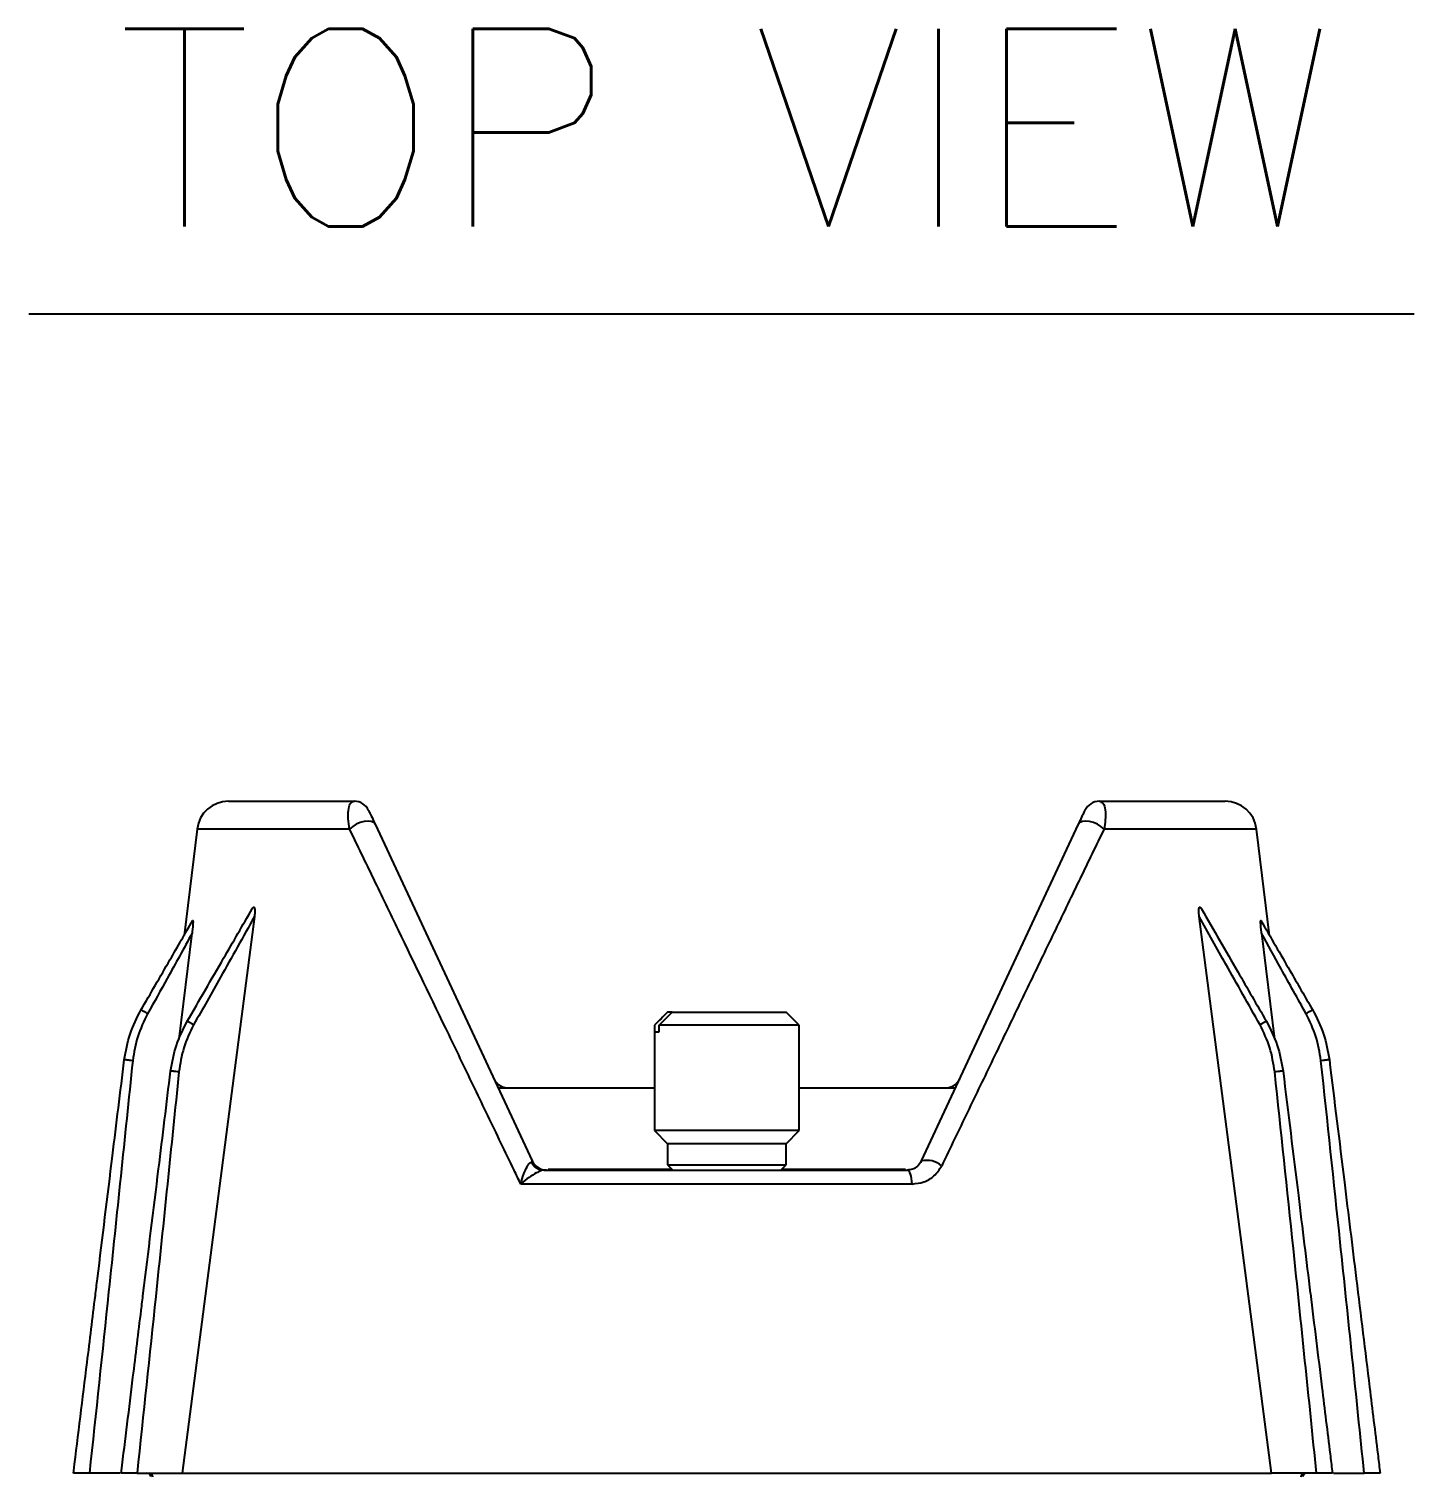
# Model space of a CAD drawing. Extents: x 7 to 135, y 3 to 97.
# Drawn here: x 54.55 to 59.8, y 90.3 to 95.78 of the extents above; entities that cross this region are included whole.
import ezdxf
from ezdxf.enums import TextEntityAlignment as Align

# ---------------------------------------------------------------- set-up
doc = ezdxf.new("R2010")
doc.units = 0
doc.header["$MEASUREMENT"] = 0
doc.layers.add('OBJECT', color=7, linetype='CONTINUOUS')
doc.styles.get("Standard").update_dxf_attribs({"font": 'SIMPLEX'})

msp = doc.modelspace()

# ---------------------------------------------------------------- linework, layer by layer
at = {"layer": 'OBJECT', "color": 1}
msp.add_line((54.5484, 94.6999), (59.8039, 94.6999), dxfattribs=at)
at = {"layer": 'OBJECT'}
for p, q in [((55.3056, 92.8499), (55.7831, 92.8499)), ((58.6096, 92.8499), (59.0871, 92.8499)), ((55.1865, 92.7445), (55.1369, 92.3402)), ((55.7653, 92.7445), (55.1865, 92.7445)), ((55.8621, 92.7626), (56.458, 91.4846)), ((57.9347, 91.4846), (58.5306, 92.7626)), ((59.2062, 92.7445), (58.6274, 92.7445)), ((59.2558, 92.3402), (59.2062, 92.7445)), ((55.4039, 92.4119), (55.1302, 90.2999)), ((59.2625, 90.2999), (58.9888, 92.4119)), ((55.1185, 91.9467), (55.1674, 92.3489)), ((59.2253, 92.3489), (59.2742, 91.9467)), ((56.9714, 92.0499), (56.9214, 91.9999)), ((56.9396, 91.9999), (56.9888, 92.0499)), ((56.9714, 92.0499), (56.9718, 92.0499)), ((56.9888, 92.0499), (56.9718, 92.0499)), ((56.9888, 92.0499), (57.4214, 92.0499)), ((57.4714, 91.9999), (57.4214, 92.0499)), ((56.9214, 91.9999), (56.9214, 91.5999)), ((56.9225, 91.9999), (56.9214, 91.9999)), ((56.9225, 91.9999), (56.9225, 91.9749)), ((56.9396, 91.9749), (56.9396, 91.9999)), ((57.4714, 91.9999), (56.9396, 91.9999)), ((57.4714, 91.5999), (57.4714, 91.9999)), ((56.9225, 91.9749), (56.9396, 91.9749)), ((56.3287, 91.7619), (56.9214, 91.7619)), ((57.4714, 91.7619), (58.064, 91.7619)), ((56.9214, 91.5999), (56.9714, 91.5499)), ((56.9285, 91.5999), (56.9214, 91.5999)), ((57.4714, 91.5999), (56.9285, 91.5999)), ((57.4214, 91.5499), (57.4714, 91.5999)), ((56.9714, 91.5499), (56.9714, 91.4699)), ((56.9772, 91.5499), (56.9714, 91.5499)), ((57.4214, 91.5499), (56.9772, 91.5499)), ((57.4214, 91.4699), (57.4214, 91.5499)), ((56.5025, 91.4499), (57.8803, 91.4499)), ((56.5182, 91.4534), (56.9878, 91.4534)), ((56.9714, 91.4699), (56.9914, 91.4499)), ((56.9714, 91.4699), (57.4214, 91.4699)), ((57.4014, 91.4499), (57.4214, 91.4699)), ((57.4049, 91.4534), (57.8744, 91.4534)), ((57.8996, 91.3972), (56.4146, 91.3972)), ((54.8951, 90.2999), (54.7781, 90.2999)), ((54.9589, 90.2999), (55.1302, 90.2999)), ((55.1302, 90.2999), (59.2625, 90.2999)), ((59.4338, 90.2999), (59.2625, 90.2999)), ((59.4975, 90.2999), (59.6146, 90.2999))]:
    msp.add_line(p, q, dxfattribs=at)
at = {"layer": 'OBJECT', "flags": 128}
for points in [[(55.8621, 92.7626), (55.8565, 92.7691), (55.8473, 92.7732), (55.8352, 92.7747), (55.8209, 92.7733), (55.8057, 92.7692), (55.7906, 92.7627), (55.7768, 92.7542), (55.7653, 92.7445)], [(58.6274, 92.7445), (58.6159, 92.7542), (58.6021, 92.7627), (58.587, 92.7692), (58.5718, 92.7733), (58.5576, 92.7747), (58.5454, 92.7732), (58.5362, 92.7691), (58.5306, 92.7626)], [(57.8996, 91.3972), (57.8988, 91.4078), (57.8975, 91.4179), (57.8956, 91.427), (57.8932, 91.4349), (57.8903, 91.4413), (57.8872, 91.446), (57.8838, 91.4489), (57.8803, 91.4499)]]:
    msp.add_lwpolyline(points, dxfattribs=at)
at = {"layer": 'OBJECT'}
for centre, radius, start, end in [((55.3056, 92.7299), 0.12, 90, 173), ((55.7831, 92.7899), 0.06, 25, 90), ((58.6096, 92.7899), 0.06, 90, 155), ((59.0871, 92.7299), 0.12, 7, 90), ((56.3669, 91.8219), 0.06, 205, 270), ((58.0258, 91.8219), 0.06, 270, 335), ((56.5124, 91.5099), 0.06, 205, 270), ((57.9552, 91.3995), 0.0875, 49.981, 103.5681), ((56.5036, 91.5039), 0.054, 205.4349, 268.8016), ((54.9963, 90.285), 0.0149, 0.7613, 89.7771), ((55.004, 90.285), 0.0149, 0.6639, 89.6755), ((59.3888, 90.285), 0.0149, 90.3245, 179.3361), ((59.3964, 90.285), 0.0149, 90.2229, 179.2387)]:
    msp.add_arc(centre, radius, start, end, dxfattribs=at)
for points, knots in [([(55.7653, 92.7445), (55.7631, 92.7579), (55.7588, 92.785), (55.7598, 92.818), (55.7666, 92.844), (55.7774, 92.8479), (55.7831, 92.8499)], [0, 0, 0, 0, 0.2230978, 0.4509639, 0.7118142, 1, 1, 1, 1]), ([(55.8375, 92.8153), (55.8382, 92.8138), (55.8397, 92.8106), (55.8484, 92.7919), (55.8579, 92.7715), (55.8621, 92.7626)], [0, 0, 0, 0, 0.3516293, 0.7147787, 1, 1, 1, 1]), ([(58.5306, 92.7626), (58.5341, 92.77), (58.5426, 92.7882), (58.5512, 92.8066), (58.5549, 92.8147), (58.5552, 92.8152), (58.5552, 92.8153)], [0, 0, 0, 0, 0.2304801, 0.5685804, 0.9169125, 1, 1, 1, 1]), ([(58.6096, 92.8499), (58.6148, 92.8482), (58.6253, 92.8448), (58.6331, 92.8192), (58.634, 92.7845), (58.6293, 92.7561), (58.6274, 92.7445)], [0, 0, 0, 0, 0.261321, 0.527903, 0.808327, 1, 1, 1, 1]), ([(56.4146, 91.3972), (56.4061, 91.4148), (56.381, 91.467), (56.3228, 91.5881), (56.2402, 91.7597), (56.1097, 92.0309), (55.9813, 92.2971), (55.8563, 92.5562), (55.7956, 92.6818), (55.7653, 92.7445)], [0, 0, 0, 0, 0.0375, 0.111447, 0.259355, 0.407404, 0.702599, 0.851309, 1, 1, 1, 1]), ([(58.6274, 92.7445), (58.6124, 92.7135), (58.5824, 92.6514), (58.5365, 92.5563), (58.49, 92.4601), (58.443, 92.3625), (58.3803, 92.2327), (58.3016, 92.0693), (58.2061, 91.871), (58.1094, 91.6701), (58.0441, 91.5344), (58.0115, 91.4665)], [0, 0, 0, 0, 0.0777836, 0.1555662, 0.233398, 0.3113616, 0.389363, 0.5415774, 0.6939942, 0.8469276, 1, 1, 1, 1]), ([(55.1492, 92.0148), (55.1952, 92.0945), (55.2774, 92.2369), (55.3596, 92.3792), (55.3958, 92.4419)], [0, 0, 0, 0, 0.559998, 1, 1, 1, 1]), ([(55.3958, 92.4419), (55.3967, 92.4433), (55.3981, 92.4456), (55.4002, 92.4476), (55.4019, 92.4481), (55.4031, 92.4474), (55.4042, 92.4456), (55.4053, 92.4418), (55.406, 92.4305), (55.4048, 92.4199), (55.4039, 92.4119)], [0, 0, 0, 0, 0.1133582, 0.1887148, 0.2419935, 0.2956617, 0.3424896, 0.4179592, 0.5604374, 1, 1, 1, 1]), ([(58.9888, 92.4119), (58.988, 92.4192), (58.9868, 92.4295), (58.9873, 92.4406), (58.9883, 92.445), (58.9892, 92.4471), (58.9905, 92.448), (58.992, 92.4478), (58.9942, 92.4462), (58.9959, 92.4436), (58.9969, 92.4419)], [0, 0, 0, 0, 0.401432, 0.570188, 0.633488, 0.69736, 0.744464, 0.791505, 0.86169, 1, 1, 1, 1]), ([(58.9969, 92.4419), (59.043, 92.3621), (59.1251, 92.2198), (59.2073, 92.0774), (59.2435, 92.0148)], [0, 0, 0, 0, 0.560009, 1, 1, 1, 1]), ([(54.9736, 92.0575), (55.0102, 92.1209), (55.0756, 92.2341), (55.1409, 92.3472), (55.1697, 92.3971)], [0, 0, 0, 0, 0.560004, 1, 1, 1, 1]), ([(55.1697, 92.3971), (55.1699, 92.3973), (55.1703, 92.3978), (55.1707, 92.3972), (55.171, 92.395), (55.1711, 92.3896), (55.1703, 92.3742), (55.1687, 92.3597), (55.1674, 92.3489)], [0, 0, 0, 0, 0.0523802, 0.1049412, 0.1663866, 0.2631548, 0.4574241, 1, 1, 1, 1]), ([(55.4039, 92.4119), (55.3611, 92.3351), (55.2847, 92.198), (55.2074, 92.0614), (55.1734, 92.0013)], [0, 0, 0, 0, 0.560012, 1, 1, 1, 1]), ([(59.2193, 92.0013), (59.1761, 92.0779), (59.0991, 92.2146), (59.0225, 92.3516), (58.9888, 92.4119)], [0, 0, 0, 0, 0.559994, 1, 1, 1, 1]), ([(59.2253, 92.3489), (59.2245, 92.3557), (59.2229, 92.3694), (59.2217, 92.3846), (59.2216, 92.393), (59.2218, 92.396), (59.2221, 92.3975), (59.2226, 92.3977), (59.2229, 92.3972), (59.223, 92.3971)], [0, 0, 0, 0, 0.347784, 0.69812, 0.777966, 0.85834, 0.911741, 0.965437, 1, 1, 1, 1]), ([(59.223, 92.3971), (59.2596, 92.3337), (59.325, 92.2205), (59.3903, 92.1073), (59.4191, 92.0575)], [0, 0, 0, 0, 0.560013, 1, 1, 1, 1]), ([(55.1674, 92.3489), (55.1362, 92.2917), (55.0806, 92.1896), (55.0237, 92.0881), (54.9987, 92.0435)], [0, 0, 0, 0, 0.560034, 1, 1, 1, 1]), ([(59.394, 92.0435), (59.3623, 92.1004), (59.3058, 92.202), (59.2499, 92.304), (59.2253, 92.3489)], [0, 0, 0, 0, 0.55998, 1, 1, 1, 1]), ([(54.9104, 91.8684), (54.9161, 91.9015), (54.9277, 91.9677), (54.9583, 92.0275), (54.9736, 92.0575)], [0, 0, 0, 0, 0.499957, 1, 1, 1, 1]), ([(54.9987, 92.0435), (54.9848, 92.0151), (54.957, 91.9585), (54.9471, 91.8962), (54.9421, 91.8651)], [0, 0, 0, 0, 0.500727, 1, 1, 1, 1]), ([(54.9987, 92.0435), (54.9956, 92.0453), (54.9908, 92.0481), (54.9849, 92.0514), (54.9809, 92.0536), (54.9777, 92.0554), (54.9745, 92.0571), (54.974, 92.0573), (54.9736, 92.0575)], [0, 0, 0, 0, 0.239577, 0.368438, 0.5, 0.631562, 0.760423, 1, 1, 1, 1]), ([(56.9718, 92.0499), (56.9716, 92.0497), (56.9551, 92.033), (56.9387, 92.0164), (56.9225, 91.9999)], [0, 0, 0, 0, 0.0137595, 1, 1, 1, 1]), ([(59.4191, 92.0575), (59.4187, 92.0573), (59.4182, 92.0571), (59.415, 92.0554), (59.4118, 92.0536), (59.4078, 92.0514), (59.402, 92.0481), (59.3971, 92.0453), (59.394, 92.0435)], [0, 0, 0, 0, 0.239577, 0.368438, 0.5, 0.631562, 0.760423, 1, 1, 1, 1]), ([(59.4506, 91.8651), (59.4456, 91.8962), (59.4357, 91.9585), (59.4079, 92.0151), (59.394, 92.0435)], [0, 0, 0, 0, 0.499273, 1, 1, 1, 1]), ([(59.4191, 92.0575), (59.4344, 92.0275), (59.465, 91.9677), (59.4766, 91.9015), (59.4824, 91.8684)], [0, 0, 0, 0, 0.500043, 1, 1, 1, 1]), ([(55.0859, 91.8257), (55.0917, 91.8588), (55.1033, 91.925), (55.1339, 91.9848), (55.1492, 92.0148)], [0, 0, 0, 0, 0.499961, 1, 1, 1, 1]), ([(55.1734, 92.0013), (55.1596, 91.9728), (55.132, 91.916), (55.1225, 91.8535), (55.1177, 91.8224)], [0, 0, 0, 0, 0.5011026, 1, 1, 1, 1]), ([(55.1734, 92.0013), (55.1704, 92.003), (55.1657, 92.0057), (55.1601, 92.0089), (55.1563, 92.011), (55.1531, 92.0128), (55.1501, 92.0144), (55.1495, 92.0146), (55.1492, 92.0148)], [0, 0, 0, 0, 0.239577, 0.368438, 0.5, 0.631562, 0.760423, 1, 1, 1, 1]), ([(59.2435, 92.0148), (59.2432, 92.0146), (59.2426, 92.0144), (59.2396, 92.0128), (59.2365, 92.011), (59.2326, 92.0089), (59.227, 92.0057), (59.2223, 92.003), (59.2193, 92.0013)], [0, 0, 0, 0, 0.239577, 0.368438, 0.5, 0.631562, 0.760423, 1, 1, 1, 1]), ([(59.275, 91.8224), (59.2702, 91.8535), (59.2607, 91.916), (59.2331, 91.9728), (59.2193, 92.0013)], [0, 0, 0, 0, 0.498897, 1, 1, 1, 1]), ([(59.2435, 92.0148), (59.2588, 91.9848), (59.2894, 91.925), (59.301, 91.8588), (59.3068, 91.8257)], [0, 0, 0, 0, 0.500039, 1, 1, 1, 1]), ([(54.8085, 91.0391), (54.8275, 91.1939), (54.8615, 91.4703), (54.8954, 91.7468), (54.9104, 91.8684)], [0, 0, 0, 0, 0.560059, 1, 1, 1, 1]), ([(54.9421, 91.8651), (54.9381, 91.8655), (54.932, 91.8663), (54.9246, 91.8671), (54.9195, 91.8677), (54.9154, 91.8681), (54.9114, 91.8684), (54.9108, 91.8684), (54.9104, 91.8684)], [0, 0, 0, 0, 0.239486, 0.36838, 0.5, 0.63162, 0.760514, 1, 1, 1, 1]), ([(59.4824, 91.8684), (59.4819, 91.8684), (59.4813, 91.8684), (59.4773, 91.8681), (59.4732, 91.8677), (59.4681, 91.8671), (59.4607, 91.8663), (59.4546, 91.8655), (59.4506, 91.8651)], [0, 0, 0, 0, 0.239486, 0.36838, 0.5, 0.63162, 0.760514, 1, 1, 1, 1]), ([(59.4824, 91.8684), (59.5014, 91.7136), (59.5353, 91.4372), (59.5692, 91.1607), (59.5842, 91.0391)], [0, 0, 0, 0, 0.559941, 1, 1, 1, 1]), ([(54.9421, 91.8651), (54.9119, 91.5729), (54.8579, 91.0511), (54.8025, 90.5294), (54.7781, 90.2999)], [0, 0, 0, 0, 0.560008, 1, 1, 1, 1]), ([(55.1177, 91.8224), (55.0884, 91.5381), (55.0362, 91.0306), (54.9825, 90.5232), (54.9589, 90.2999)], [0, 0, 0, 0, 0.560008, 1, 1, 1, 1]), ([(54.9825, 90.9831), (55.0018, 91.1404), (55.0363, 91.4213), (55.0708, 91.7021), (55.0859, 91.8257)], [0, 0, 0, 0, 0.560063, 1, 1, 1, 1]), ([(55.1177, 91.8224), (55.1137, 91.8228), (55.1076, 91.8236), (55.1002, 91.8244), (55.0951, 91.825), (55.091, 91.8254), (55.087, 91.8257), (55.0864, 91.8257), (55.0859, 91.8257)], [0, 0, 0, 0, 0.239486, 0.36838, 0.5, 0.63162, 0.760514, 1, 1, 1, 1]), ([(59.3068, 91.8257), (59.3063, 91.8257), (59.3057, 91.8257), (59.3017, 91.8254), (59.2976, 91.825), (59.2925, 91.8244), (59.2851, 91.8236), (59.279, 91.8228), (59.275, 91.8224)], [0, 0, 0, 0, 0.239486, 0.36838, 0.5, 0.63162, 0.760514, 1, 1, 1, 1]), ([(59.4338, 90.2999), (59.4046, 90.5842), (59.3526, 91.0917), (59.2987, 91.5991), (59.275, 91.8224)], [0, 0, 0, 0, 0.560011, 1, 1, 1, 1]), ([(59.3068, 91.8257), (59.3261, 91.6684), (59.3606, 91.3876), (59.395, 91.1067), (59.4102, 90.9831)], [0, 0, 0, 0, 0.5599376, 1, 1, 1, 1]), ([(59.6146, 90.2999), (59.5845, 90.5921), (59.5307, 91.1139), (59.4751, 91.6356), (59.4506, 91.8651)], [0, 0, 0, 0, 0.5600102, 1, 1, 1, 1]), ([(56.4549, 91.4807), (56.4549, 91.4807), (56.4572, 91.4811), (56.4588, 91.4823), (56.4582, 91.4841), (56.458, 91.4846)], [0, 0, 0, 0, 0.000404, 0.730046, 1, 1, 1, 1]), ([(57.9347, 91.4846), (57.9301, 91.4773), (57.9212, 91.4635), (57.9016, 91.4522), (57.8872, 91.4507), (57.8803, 91.4499)], [0, 0, 0, 0, 0.364059, 0.694187, 1, 1, 1, 1]), ([(56.4146, 91.3972), (56.4146, 91.3974), (56.4178, 91.4105), (56.4249, 91.4339), (56.4352, 91.4574), (56.4431, 91.4706), (56.4489, 91.4781), (56.453, 91.4799), (56.4549, 91.4807)], [0, 0, 0, 0, 0.00398, 0.354504, 0.64188, 0.732153, 0.875184, 1, 1, 1, 1]), ([(56.5025, 91.4499), (56.4997, 91.4496), (56.4938, 91.4489), (56.4833, 91.4444), (56.4674, 91.4363), (56.4441, 91.4214), (56.4246, 91.406), (56.4147, 91.3973), (56.4146, 91.3972)], [0, 0, 0, 0, 0.125198, 0.269787, 0.35945, 0.646929, 0.996073, 1, 1, 1, 1]), ([(56.5124, 91.4499), (56.5123, 91.4499), (56.5119, 91.4499), (56.5065, 91.4499), (56.5025, 91.4499)], [0, 0, 0, 0, 0.259643, 1, 1, 1, 1]), ([(57.8996, 91.3972), (57.9146, 91.3989), (57.9447, 91.4021), (57.9855, 91.4262), (58.0026, 91.4528), (58.0115, 91.4665)], [0, 0, 0, 0, 0.326541, 0.652945, 1, 1, 1, 1]), ([(54.7186, 90.3068), (54.7187, 90.3074), (54.7356, 90.4449), (54.7629, 90.6672), (54.7927, 90.91), (54.8058, 91.0166), (54.8084, 91.0384), (54.8085, 91.0391)], [0, 0, 0, 0, 0.002274, 0.563506, 0.91051, 0.997261, 1, 1, 1, 1]), ([(59.5842, 91.0391), (59.5843, 91.0384), (59.6012, 90.9008), (59.6284, 90.6784), (59.6583, 90.4355), (59.6714, 90.3291), (59.674, 90.3074), (59.6741, 90.3068)], [0, 0, 0, 0, 0.002739, 0.563972, 0.910975, 0.997726, 1, 1, 1, 1]), ([(54.8994, 90.3068), (54.8995, 90.3074), (54.9141, 90.4263), (54.9392, 90.6299), (54.9666, 90.8541), (54.9797, 90.9606), (54.9824, 90.9825), (54.9825, 90.9831)], [0, 0, 0, 0, 0.002464, 0.527441, 0.903159, 0.997088, 1, 1, 1, 1]), ([(59.4102, 90.9831), (59.4103, 90.9825), (59.4249, 90.8635), (59.4499, 90.6598), (59.4774, 90.4356), (59.4905, 90.3291), (59.4932, 90.3074), (59.4933, 90.3068)], [0, 0, 0, 0, 0.002912, 0.527889, 0.903606, 0.997536, 1, 1, 1, 1]), ([(54.7178, 90.2999), (54.7179, 90.3012), (54.7182, 90.3035), (54.7185, 90.3058), (54.7186, 90.3068)], [0, 0, 0, 0, 0.56, 1, 1, 1, 1]), ([(54.7781, 90.2999), (54.7713, 90.2999), (54.7576, 90.2999), (54.7394, 90.2999), (54.7258, 90.2999), (54.7187, 90.2999), (54.718, 90.2999), (54.7178, 90.2999)], [0, 0, 0, 0, 0.217204, 0.434334, 0.650168, 0.864392, 1, 1, 1, 1]), ([(54.8986, 90.2999), (54.8988, 90.3012), (54.899, 90.3035), (54.8993, 90.3058), (54.8994, 90.3068)], [0, 0, 0, 0, 0.56, 1, 1, 1, 1]), ([(54.9589, 90.2999), (54.9521, 90.2999), (54.9384, 90.2999), (54.9202, 90.2999), (54.9066, 90.2999), (54.8996, 90.2999), (54.8989, 90.2999), (54.8986, 90.2999)], [0, 0, 0, 0, 0.217203, 0.434332, 0.650166, 0.86439, 1, 1, 1, 1]), ([(59.4941, 90.2999), (59.4935, 90.2999), (59.4921, 90.2999), (59.4819, 90.2999), (59.4667, 90.2999), (59.4497, 90.2999), (59.4384, 90.2999), (59.4338, 90.2999)], [0, 0, 0, 0, 0.212706, 0.425419, 0.638709, 0.853371, 1, 1, 1, 1]), ([(59.4933, 90.3068), (59.4934, 90.3055), (59.4937, 90.3032), (59.494, 90.3009), (59.4941, 90.2999)], [0, 0, 0, 0, 0.56, 1, 1, 1, 1]), ([(59.6749, 90.2999), (59.6743, 90.2999), (59.673, 90.2999), (59.6627, 90.2999), (59.6475, 90.2999), (59.6306, 90.2999), (59.6192, 90.2999), (59.6146, 90.2999)], [0, 0, 0, 0, 0.212706, 0.425419, 0.638708, 0.85337, 1, 1, 1, 1]), ([(59.6741, 90.3068), (59.6742, 90.3055), (59.6745, 90.3032), (59.6748, 90.3009), (59.6749, 90.2999)], [0, 0, 0, 0, 0.56, 1, 1, 1, 1])]:
    msp.add_open_spline(points, degree=3, knots=knots, dxfattribs=at)

# ---------------------------------------------------------------- texts
at = {"layer": 'OBJECT', "color": 1}
msp.add_text('TOP VIEW', height=0.75, dxfattribs=at).set_placement((57.1964, 95.0313), align=Align.CENTER)

doc.saveas('drawing.dxf')
